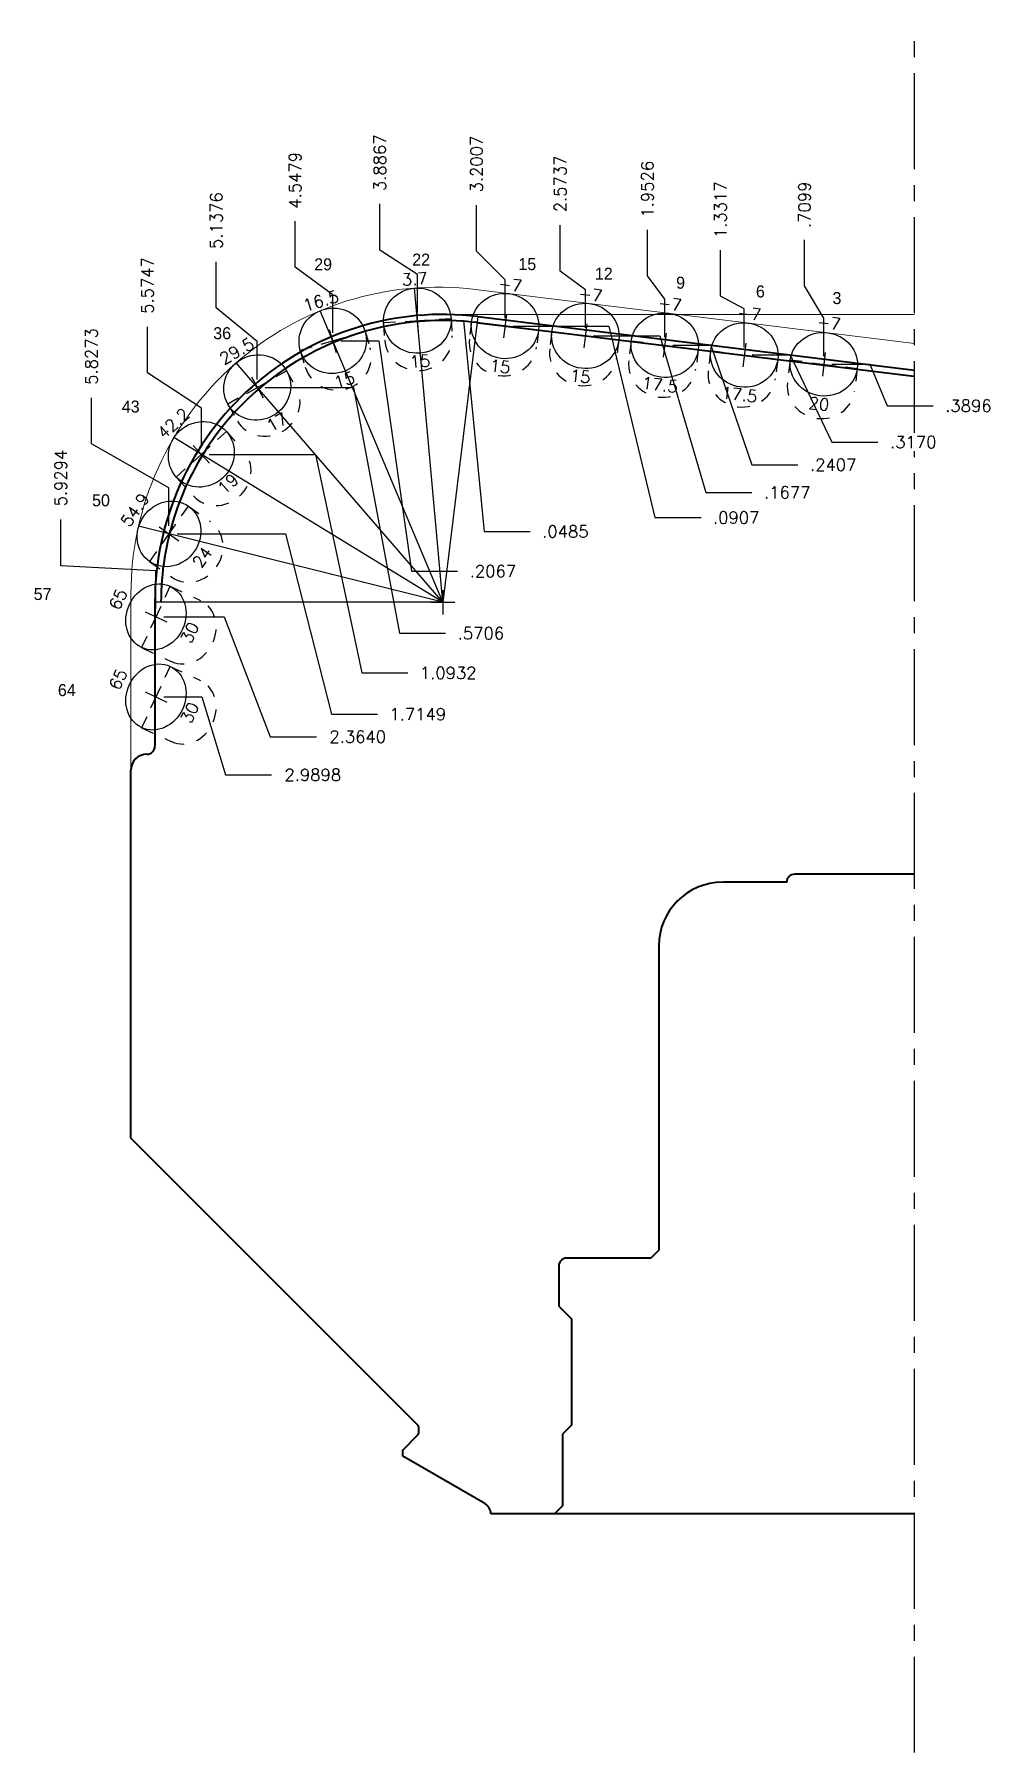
# Model space of a CAD drawing. Extents: x 34 to 204, y 6 to 38.
# Drawn here: x 158.28 to 165.79, y 15.52 to 28.95 of the extents above; entities that cross this region are included whole.
import ezdxf
from ezdxf.enums import TextEntityAlignment as Align

# ---------------------------------------------------------------- set-up
doc = ezdxf.new("R2010")
doc.units = 0
doc.header["$MEASUREMENT"] = 0
doc.header["$PDMODE"] = 35
doc.linetypes.add('CENTER2', pattern=[1.125, 0.75, -0.125, 0.125, -0.125])
doc.linetypes.add('HIDDEN2', pattern=[0.1875, 0.125, -0.0625])
doc.layers.get('0').update_dxf_attribs({"linetype": 'CONTINUOUS'})
doc.layers.get('Defpoints').update_dxf_attribs({"color": 10, "linetype": 'CONTINUOUS'})
for name, color, linetype in [('Blade3', 210, 'CONTINUOUS'), ('CLine', 5, 'CENTER2'), ('TEXT', 3, 'CONTINUOUS')]:
    doc.layers.add(name, color=color, linetype=linetype)
doc.styles.add('RomanS', font='romans')
doc.dimstyles.get("Standard").update_dxf_attribs({"dimtxt": 0.094, "dimasz": 0.18, "dimexe": 0.0625, "dimexo": 0.0625, "dimgap": 0.09, "dimtad": 0, "dimtih": 1, "dimtoh": 1, "dimdec": 4, "dimzin": 4, "dimdsep": 46, "dimtxsty": 'RomanS', "dimcen": 0.09, "dimazin": 1, "dimtfac": 1, "dimtdec": 4, "dimtofl": 0, "dimtmove": 0, "dimatfit": 1, "dimfxl": 1, "dimtfill": 1, "dimtolj": 1, "dimtzin": 0, "dimarcsym": 0})

# ---------------------------------------------------------------- blocks, each defined once
blk = doc.blocks.new('CMark')
at = {"layer": 'CLine'}
for p, q in [((-0.094, 0), (0.094, 0)), ((0, 0.094), (0, -0.094))]:
    blk.add_line(p, q, dxfattribs=at)
blk = doc.blocks.new('1313@15')
for p, q in [((-0.17, 0), (-0.265, 0)), ((0.171, 0), (0.264, 0))]:
    blk.add_line(p, q)
at = {"color": 8, "linetype": 'HIDDEN2', "ltscale": 0.5}
blk.add_line((-0.265, 0), (-0.265, -0.135), dxfattribs=at)
at = {"color": 8, "linetype": 'HIDDEN2', "ltscale": 0.5, "flags": 128}
blk.add_lwpolyline([(0.264, 0), (0.264, -0.135)], dxfattribs=at)
blk.add_ellipse((0, 0), major_axis=(0.264, 0), ratio=0.965926)
at = {"color": 8, "linetype": 'HIDDEN2', "ltscale": 0.5}
blk.add_ellipse((0, -0.135), major_axis=(0.264, 0), ratio=0.965926, start_param=3.141593, end_param=6.283185, dxfattribs=at)
blk.add_blockref('CMark', (0, 0))
at = {"style": 'RomanS'}
blk.add_text('15', height=0.094, dxfattribs=at).set_placement((0, -0.318), align=Align.MIDDLE_CENTER)
blk.add_attdef('ANG', text='', height=0.094, dxfattribs=at).set_placement((0, 0.251), align=Align.BOTTOM_CENTER)
blk = doc.blocks.new('1313@17')
for p, q in [((-0.17, 0), (-0.265, 0)), ((0.171, 0), (0.264, 0))]:
    blk.add_line(p, q)
at = {"color": 8, "linetype": 'HIDDEN2', "ltscale": 0.5}
blk.add_line((-0.265, 0), (-0.265, -0.152), dxfattribs=at)
at = {"color": 8, "linetype": 'HIDDEN2', "ltscale": 0.5, "flags": 128}
blk.add_lwpolyline([(0.264, 0), (0.264, -0.152)], dxfattribs=at)
blk.add_ellipse((0, 0), major_axis=(0.264, 0), ratio=0.956305)
at = {"color": 8, "linetype": 'HIDDEN2', "ltscale": 0.5}
blk.add_ellipse((0, -0.152), major_axis=(0.264, 0), ratio=0.92388, start_param=3.141593, end_param=6.283185, dxfattribs=at)
blk.add_blockref('CMark', (0, 0))
at = {"style": 'RomanS'}
blk.add_text('17', height=0.094, dxfattribs=at).set_placement((0, -0.311), align=Align.MIDDLE_CENTER)
blk.add_attdef('ANG', text='', height=0.094, dxfattribs=at).set_placement((0, 0.251), align=Align.BOTTOM_CENTER)
blk = doc.blocks.new('1313@19')
for p, q in [((-0.17, 0), (-0.265, 0)), ((0.171, 0), (0.264, 0))]:
    blk.add_line(p, q)
at = {"color": 8, "linetype": 'HIDDEN2', "ltscale": 0.5}
blk.add_line((-0.265, 0), (-0.265, -0.199), dxfattribs=at)
at = {"color": 8, "linetype": 'HIDDEN2', "ltscale": 0.5, "flags": 128}
blk.add_lwpolyline([(0.264, 0), (0.264, -0.199)], dxfattribs=at)
blk.add_ellipse((0, 0), major_axis=(0.264, 0), ratio=0.945519)
at = {"color": 8, "linetype": 'HIDDEN2', "ltscale": 0.5}
blk.add_ellipse((0, -0.199), major_axis=(0.264, 0), ratio=0.92388, start_param=3.141593, end_param=6.283185, dxfattribs=at)
blk.add_blockref('CMark', (0, 0))
at = {"style": 'RomanS'}
blk.add_text('19', height=0.094, dxfattribs=at).set_placement((0, -0.311), align=Align.MIDDLE_CENTER)
blk.add_attdef('ANG', text='', height=0.094, dxfattribs=at).set_placement((0, 0.251), align=Align.BOTTOM_CENTER)
blk = doc.blocks.new('1313@24')
for p, q in [((-0.17, 0), (-0.265, 0)), ((0.171, 0), (0.264, 0))]:
    blk.add_line(p, q)
at = {"color": 8, "linetype": 'HIDDEN2', "ltscale": 0.5}
blk.add_line((-0.265, 0), (-0.265, -0.212), dxfattribs=at)
at = {"color": 8, "linetype": 'HIDDEN2', "ltscale": 0.5, "flags": 128}
blk.add_lwpolyline([(0.264, 0), (0.264, -0.212)], dxfattribs=at)
blk.add_ellipse((0, 0), major_axis=(0.264, 0), ratio=0.913535)
at = {"color": 8, "linetype": 'HIDDEN2', "ltscale": 0.5}
blk.add_ellipse((0, -0.212), major_axis=(0.264, 0), ratio=0.913535, start_param=3.141593, end_param=6.283185, dxfattribs=at)
blk.add_blockref('CMark', (0, 0))
at = {"style": 'RomanS'}
blk.add_text('24', height=0.094, dxfattribs=at).set_placement((0, -0.318), align=Align.MIDDLE_CENTER)
blk.add_attdef('ANG', text='', height=0.094, dxfattribs=at).set_placement((0, 0.251), align=Align.BOTTOM_CENTER)
blk = doc.blocks.new('*D337')
at = {"layer": 'Blade3', "color": 0, "lineweight": -2, "transparency": 16777216}
for p, q in [((160.981, 27.26), (160.981, 27.62)), ((161.274, 27.068), (160.981, 27.26)), ((161.274, 26.771), (161.274, 27.068))]:
    blk.add_line(p, q, dxfattribs=at)
at = {"layer": 'Defpoints', "color": 0, "transparency": 16777216}
for p in [(160.981, 27.62), (165.16, 26.757), (161.274, 26.708)]:
    blk.add_point(p, dxfattribs=at)
at = {"layer": 'Blade3', "color": 0, "transparency": 16777216, "insert": (160.981, 27.942), "char_height": 0.094, "attachment_point": 5, "rotation": 90, "style": 'RomanS', "bg_fill": 3, "box_fill_scale": 1.25, "bg_fill_color": 256, "bg_fill_true_color": 13158600, "bg_fill_transparency": 0}
blk.add_mtext('\\A1;3.8867', dxfattribs=at)
blk = doc.blocks.new('*D338')
at = {"layer": 'Blade3', "color": 0, "lineweight": -2, "transparency": 16777216}
for p, q in [((160.318, 27.125), (160.318, 27.485)), ((160.613, 26.91), (160.318, 27.125)), ((160.613, 26.612), (160.613, 26.91))]:
    blk.add_line(p, q, dxfattribs=at)
at = {"layer": 'Defpoints', "color": 0, "transparency": 16777216}
for p in [(160.318, 27.485), (165.16, 26.757), (160.613, 26.55)]:
    blk.add_point(p, dxfattribs=at)
at = {"layer": 'Blade3', "color": 0, "transparency": 16777216, "insert": (160.318, 27.805), "char_height": 0.094, "attachment_point": 5, "rotation": 90, "style": 'RomanS', "bg_fill": 3, "box_fill_scale": 1.25, "bg_fill_color": 256, "bg_fill_true_color": 13158600, "bg_fill_transparency": 0}
blk.add_mtext('\\A1;4.5479', dxfattribs=at)
blk = doc.blocks.new('*D339')
at = {"layer": 'Blade3', "color": 0, "lineweight": -2, "transparency": 16777216}
for p, q in [((159.703, 26.807), (159.703, 27.167)), ((160.023, 26.546), (159.703, 26.807)), ((160.023, 26.249), (160.023, 26.546))]:
    blk.add_line(p, q, dxfattribs=at)
at = {"layer": 'Defpoints', "color": 0, "transparency": 16777216}
for p in [(159.703, 27.167), (165.16, 26.757), (160.023, 26.186)]:
    blk.add_point(p, dxfattribs=at)
at = {"layer": 'Blade3', "color": 0, "transparency": 16777216, "insert": (159.703, 27.49), "char_height": 0.094, "attachment_point": 5, "rotation": 90, "style": 'RomanS', "bg_fill": 3, "box_fill_scale": 1.25, "bg_fill_color": 256, "bg_fill_true_color": 13158600, "bg_fill_transparency": 0}
blk.add_mtext('\\A1;5.1376', dxfattribs=at)
blk = doc.blocks.new('*D340')
at = {"layer": 'Blade3', "color": 0, "lineweight": -2, "transparency": 16777216}
for p, q in [((159.164, 26.3), (159.164, 26.66)), ((159.586, 26.023), (159.164, 26.3)), ((159.586, 25.726), (159.586, 26.023))]:
    blk.add_line(p, q, dxfattribs=at)
at = {"layer": 'Defpoints', "color": 0, "transparency": 16777216}
for p in [(165.16, 26.757), (159.164, 26.66), (159.586, 25.663)]:
    blk.add_point(p, dxfattribs=at)
at = {"layer": 'Blade3', "color": 0, "transparency": 16777216, "insert": (159.164, 26.983), "char_height": 0.094, "attachment_point": 5, "rotation": 90, "style": 'RomanS', "bg_fill": 3, "box_fill_scale": 1.25, "bg_fill_color": 256, "bg_fill_true_color": 13158600, "bg_fill_transparency": 0}
blk.add_mtext('\\A1;5.5747', dxfattribs=at)
blk = doc.blocks.new('*D341')
at = {"layer": 'Blade3', "color": 0, "lineweight": -2, "transparency": 16777216}
for p, q in [((158.727, 25.745), (158.727, 26.105)), ((159.333, 25.402), (158.727, 25.745)), ((159.333, 25.104), (159.333, 25.402))]:
    blk.add_line(p, q, dxfattribs=at)
at = {"layer": 'Defpoints', "color": 0, "transparency": 16777216}
for p in [(165.16, 26.757), (158.727, 26.105), (159.333, 25.042)]:
    blk.add_point(p, dxfattribs=at)
at = {"layer": 'Blade3', "color": 0, "transparency": 16777216, "insert": (158.727, 26.428), "char_height": 0.094, "attachment_point": 5, "rotation": 90, "style": 'RomanS', "bg_fill": 3, "box_fill_scale": 1.25, "bg_fill_color": 256, "bg_fill_true_color": 13158600, "bg_fill_transparency": 0}
blk.add_mtext('\\A1;5.8273', dxfattribs=at)
blk = doc.blocks.new('*D347')
at = {"layer": 'Blade3', "color": 0, "lineweight": -2, "transparency": 16777216}
for p, q in [((161.336, 26.708), (161.634, 26.708)), ((161.634, 26.708), (161.795, 25.06)), ((161.795, 25.06), (162.155, 25.06))]:
    blk.add_line(p, q, dxfattribs=at)
at = {"layer": 'Defpoints', "color": 0, "transparency": 16777216}
for p in [(165.16, 26.757), (161.274, 26.708), (162.155, 25.06)]:
    blk.add_point(p, dxfattribs=at)
at = {"layer": 'Blade3', "color": 0, "transparency": 16777216, "insert": (162.431, 25.06), "char_height": 0.094, "attachment_point": 5, "style": 'RomanS', "bg_fill": 3, "box_fill_scale": 1.25, "bg_fill_color": 256, "bg_fill_true_color": 13158600, "bg_fill_transparency": 0}
blk.add_mtext('\\A1;.0485', dxfattribs=at)
blk = doc.blocks.new('*D348')
at = {"layer": 'Blade3', "color": 0, "lineweight": -2, "transparency": 16777216}
for p, q in [((160.675, 26.55), (160.973, 26.55)), ((160.973, 26.55), (161.229, 24.75)), ((161.229, 24.75), (161.589, 24.75))]:
    blk.add_line(p, q, dxfattribs=at)
at = {"layer": 'Defpoints', "color": 0, "transparency": 16777216}
for p in [(165.16, 26.757), (160.613, 26.55), (161.589, 24.75)]:
    blk.add_point(p, dxfattribs=at)
at = {"layer": 'Blade3', "color": 0, "transparency": 16777216, "insert": (161.865, 24.75), "char_height": 0.094, "attachment_point": 5, "style": 'RomanS', "bg_fill": 3, "box_fill_scale": 1.25, "bg_fill_color": 256, "bg_fill_true_color": 13158600, "bg_fill_transparency": 0}
blk.add_mtext('\\A1;.2067', dxfattribs=at)
blk = doc.blocks.new('*D349')
at = {"layer": 'Blade3', "color": 0, "lineweight": -2, "transparency": 16777216}
for p, q in [((160.085, 26.186), (160.775, 26.186)), ((160.775, 26.186), (161.135, 24.265)), ((161.135, 24.265), (161.495, 24.265))]:
    blk.add_line(p, q, dxfattribs=at)
at = {"layer": 'Defpoints', "color": 0, "transparency": 16777216}
for p in [(165.16, 26.757), (160.023, 26.186), (161.495, 24.265)]:
    blk.add_point(p, dxfattribs=at)
at = {"layer": 'Blade3', "color": 0, "transparency": 16777216, "insert": (161.771, 24.265), "char_height": 0.094, "attachment_point": 5, "style": 'RomanS', "bg_fill": 3, "box_fill_scale": 1.25, "bg_fill_color": 256, "bg_fill_true_color": 13158600, "bg_fill_transparency": 0}
blk.add_mtext('\\A1;.5706', dxfattribs=at)
blk = doc.blocks.new('*D350')
at = {"layer": 'Blade3', "color": 0, "lineweight": -2, "transparency": 16777216}
for p, q in [((159.648, 25.663), (160.479, 25.663)), ((160.479, 25.663), (160.839, 23.955)), ((160.839, 23.955), (161.199, 23.955))]:
    blk.add_line(p, q, dxfattribs=at)
at = {"layer": 'Defpoints', "color": 0, "transparency": 16777216}
for p in [(165.16, 26.757), (159.586, 25.663), (161.199, 23.955)]:
    blk.add_point(p, dxfattribs=at)
at = {"layer": 'Blade3', "color": 0, "transparency": 16777216, "insert": (161.515, 23.955), "char_height": 0.094, "attachment_point": 5, "style": 'RomanS', "bg_fill": 3, "box_fill_scale": 1.25, "bg_fill_color": 256, "bg_fill_true_color": 13158600, "bg_fill_transparency": 0}
blk.add_mtext('\\A1;1.0932', dxfattribs=at)
blk = doc.blocks.new('*D351')
at = {"layer": 'Blade3', "color": 0, "lineweight": -2, "transparency": 16777216}
for p, q in [((159.396, 25.042), (160.243, 25.042)), ((160.243, 25.042), (160.603, 23.632)), ((160.603, 23.632), (160.963, 23.632))]:
    blk.add_line(p, q, dxfattribs=at)
at = {"layer": 'Defpoints', "color": 0, "transparency": 16777216}
for p in [(165.16, 26.757), (159.333, 25.042), (160.963, 23.632)]:
    blk.add_point(p, dxfattribs=at)
at = {"layer": 'Blade3', "color": 0, "transparency": 16777216, "insert": (161.277, 23.632), "char_height": 0.094, "attachment_point": 5, "style": 'RomanS', "bg_fill": 3, "box_fill_scale": 1.25, "bg_fill_color": 256, "bg_fill_true_color": 13158600, "bg_fill_transparency": 0}
blk.add_mtext('\\A1;1.7149', dxfattribs=at)
blk = doc.blocks.new('1313@30')
for p, q in [((-0.17, 0), (-0.265, 0)), ((0.171, 0), (0.264, 0))]:
    blk.add_line(p, q)
at = {"color": 8, "linetype": 'HIDDEN2', "ltscale": 0.5}
blk.add_line((-0.265, 0), (-0.265, -0.26), dxfattribs=at)
at = {"color": 8, "linetype": 'HIDDEN2', "ltscale": 0.5, "flags": 128}
blk.add_lwpolyline([(0.264, 0), (0.264, -0.26)], dxfattribs=at)
blk.add_ellipse((0, 0), major_axis=(0.264, 0), ratio=0.866025)
at = {"color": 8, "linetype": 'HIDDEN2', "ltscale": 0.5}
blk.add_ellipse((0, -0.26), major_axis=(0.264, 0), ratio=0.866025, start_param=3.141593, end_param=6.283185, dxfattribs=at)
blk.add_blockref('CMark', (0, 0))
at = {"style": 'RomanS'}
blk.add_text('30', height=0.094, dxfattribs=at).set_placement((0, -0.292), align=Align.MIDDLE_CENTER)
blk.add_attdef('ANG', text='', height=0.094, dxfattribs=at).set_placement((0, 0.251), align=Align.BOTTOM_CENTER)
blk = doc.blocks.new('*D447')
at = {"layer": 'Blade3', "color": 0, "lineweight": -2, "transparency": 16777216}
for p, q in [((158.487, 24.793), (158.487, 25.153)), ((159.231, 24.753), (158.487, 24.793)), ((159.231, 24.455), (159.231, 24.753))]:
    blk.add_line(p, q, dxfattribs=at)
at = {"layer": 'Defpoints', "color": 0, "transparency": 16777216}
for p in [(165.16, 26.757), (158.487, 25.153), (159.231, 24.393)]:
    blk.add_point(p, dxfattribs=at)
at = {"layer": 'Blade3', "color": 0, "transparency": 16777216, "insert": (158.487, 25.478), "char_height": 0.094, "attachment_point": 5, "rotation": 90, "style": 'RomanS', "bg_fill": 3, "box_fill_scale": 1.25, "bg_fill_color": 256, "bg_fill_true_color": 13158600, "bg_fill_transparency": 0}
blk.add_mtext('\\A1;5.9294', dxfattribs=at)
blk = doc.blocks.new('*D448')
at = {"layer": 'Blade3', "color": 0, "lineweight": -2, "transparency": 16777216}
for p, q in [((159.294, 24.393), (159.765, 24.393)), ((159.765, 24.393), (160.125, 23.456)), ((160.125, 23.456), (160.485, 23.456))]:
    blk.add_line(p, q, dxfattribs=at)
at = {"layer": 'Defpoints', "color": 0, "transparency": 16777216}
for p in [(165.16, 26.757), (159.231, 24.393), (160.485, 23.456)]:
    blk.add_point(p, dxfattribs=at)
at = {"layer": 'Blade3', "color": 0, "transparency": 16777216, "insert": (160.808, 23.456), "char_height": 0.094, "attachment_point": 5, "style": 'RomanS', "bg_fill": 3, "box_fill_scale": 1.25, "bg_fill_color": 256, "bg_fill_true_color": 13158600, "bg_fill_transparency": 0}
blk.add_mtext('\\A1;2.3640', dxfattribs=at)
blk = doc.blocks.new('*D449')
at = {"layer": 'Blade3', "color": 0, "lineweight": -2, "transparency": 16777216}
for p, q in [((159.294, 23.767), (159.591, 23.767)), ((159.591, 23.767), (159.774, 23.158)), ((159.774, 23.158), (160.134, 23.158))]:
    blk.add_line(p, q, dxfattribs=at)
at = {"layer": 'Defpoints', "color": 0, "transparency": 16777216}
for p in [(165.16, 26.757), (159.231, 23.767), (160.134, 23.158)]:
    blk.add_point(p, dxfattribs=at)
at = {"layer": 'Blade3', "color": 0, "transparency": 16777216, "insert": (160.457, 23.158), "char_height": 0.094, "attachment_point": 5, "style": 'RomanS', "bg_fill": 3, "box_fill_scale": 1.25, "bg_fill_color": 256, "bg_fill_true_color": 13158600, "bg_fill_transparency": 0}
blk.add_mtext('\\A1;2.9898', dxfattribs=at)
blk = doc.blocks.new('1313@20')
for p, q in [((-0.17, 0), (-0.265, 0)), ((0.171, 0), (0.264, 0))]:
    blk.add_line(p, q)
at = {"color": 8, "linetype": 'HIDDEN2', "ltscale": 0.5}
blk.add_line((-0.265, 0), (-0.265, -0.178), dxfattribs=at)
at = {"color": 8, "linetype": 'HIDDEN2', "ltscale": 0.5, "flags": 128}
blk.add_lwpolyline([(0.264, 0), (0.264, -0.178)], dxfattribs=at)
blk.add_ellipse((0, 0), major_axis=(0.264, 0), ratio=0.939693)
at = {"color": 8, "linetype": 'HIDDEN2', "ltscale": 0.5}
blk.add_ellipse((0, -0.178), major_axis=(0.264, 0), ratio=0.939693, start_param=3.141593, end_param=6.283185, dxfattribs=at)
blk.add_blockref('CMark', (0, 0))
at = {"style": 'RomanS'}
blk.add_text('20', height=0.094, dxfattribs=at).set_placement((0, -0.311), align=Align.MIDDLE_CENTER)
blk.add_attdef('ANG', text='', height=0.094, dxfattribs=at).set_placement((0, 0.251), align=Align.BOTTOM_CENTER)
blk = doc.blocks.new('*D559')
at = {"layer": 'Blade3', "color": 0, "lineweight": -2, "transparency": 16777216}
for p, q in [((164.3, 26.981), (164.3, 27.341)), ((164.451, 26.727), (164.3, 26.981)), ((164.451, 26.43), (164.451, 26.727))]:
    blk.add_line(p, q, dxfattribs=at)
at = {"layer": 'Defpoints', "color": 0, "transparency": 16777216}
for p in [(164.3, 27.341), (165.16, 26.757), (164.451, 26.367)]:
    blk.add_point(p, dxfattribs=at)
at = {"layer": 'Blade3', "color": 0, "transparency": 16777216, "insert": (164.3, 27.614), "char_height": 0.094, "attachment_point": 5, "rotation": 90, "style": 'RomanS', "bg_fill": 3, "box_fill_scale": 1.25, "bg_fill_color": 256, "bg_fill_true_color": 13158600, "bg_fill_transparency": 0}
blk.add_mtext('\\A1;.7099', dxfattribs=at)
blk = doc.blocks.new('*D560')
at = {"layer": 'Blade3', "color": 0, "lineweight": -2, "transparency": 16777216}
for p, q in [((164.513, 26.367), (164.811, 26.367)), ((164.811, 26.367), (164.945, 26.043)), ((164.945, 26.043), (165.305, 26.043))]:
    blk.add_line(p, q, dxfattribs=at)
at = {"layer": 'Defpoints', "color": 0, "transparency": 16777216}
for p in [(165.16, 26.757), (164.451, 26.367), (165.305, 26.043)]:
    blk.add_point(p, dxfattribs=at)
at = {"layer": 'Blade3', "color": 0, "transparency": 16777216, "insert": (165.581, 26.043), "char_height": 0.094, "attachment_point": 5, "style": 'RomanS', "bg_fill": 3, "box_fill_scale": 1.25, "bg_fill_color": 256, "bg_fill_true_color": 13158600, "bg_fill_transparency": 0}
blk.add_mtext('\\A1;.3896', dxfattribs=at)
blk = doc.blocks.new('1313@17.5')
for p, q in [((-0.17, 0), (-0.265, 0)), ((0.171, 0), (0.264, 0))]:
    blk.add_line(p, q)
at = {"color": 8, "linetype": 'HIDDEN2', "ltscale": 0.5}
blk.add_line((-0.265, 0), (-0.265, -0.178), dxfattribs=at)
at = {"color": 8, "linetype": 'HIDDEN2', "ltscale": 0.5, "flags": 128}
blk.add_lwpolyline([(0.264, 0), (0.264, -0.178)], dxfattribs=at)
blk.add_ellipse((0, 0), major_axis=(0.264, 0), ratio=0.953717)
at = {"color": 8, "linetype": 'HIDDEN2', "ltscale": 0.5}
blk.add_ellipse((0, -0.156), major_axis=(0.264, 0), ratio=0.953717, start_param=3.141593, end_param=6.283185, dxfattribs=at)
blk.add_blockref('CMark', (0, 0))
at = {"style": 'RomanS'}
blk.add_text('17.5', height=0.094, dxfattribs=at).set_placement((0, -0.311), align=Align.MIDDLE_CENTER)
blk.add_attdef('ANG', text='', height=0.094, dxfattribs=at).set_placement((0, 0.251), align=Align.BOTTOM_CENTER)
blk = doc.blocks.new('*D561')
at = {"layer": 'Blade3', "color": 0, "lineweight": -2, "transparency": 16777216}
for p, q in [((163.643, 26.899), (163.643, 27.259)), ((163.829, 26.8), (163.643, 26.899)), ((163.829, 26.502), (163.829, 26.8))]:
    blk.add_line(p, q, dxfattribs=at)
at = {"layer": 'Defpoints', "color": 0, "transparency": 16777216}
for p in [(163.643, 27.259), (165.16, 26.757), (163.829, 26.44)]:
    blk.add_point(p, dxfattribs=at)
at = {"layer": 'Blade3', "color": 0, "transparency": 16777216, "insert": (163.643, 27.575), "char_height": 0.094, "attachment_point": 5, "rotation": 90, "style": 'RomanS', "bg_fill": 3, "box_fill_scale": 1.25, "bg_fill_color": 256, "bg_fill_true_color": 13158600, "bg_fill_transparency": 0}
blk.add_mtext('\\A1;1.3317', dxfattribs=at)
blk = doc.blocks.new('*D562')
at = {"layer": 'Blade3', "color": 0, "lineweight": -2, "transparency": 16777216}
for p, q in [((163.891, 26.44), (164.189, 26.44)), ((164.189, 26.44), (164.514, 25.759)), ((164.514, 25.759), (164.874, 25.759))]:
    blk.add_line(p, q, dxfattribs=at)
at = {"layer": 'Defpoints', "color": 0, "transparency": 16777216}
for p in [(165.16, 26.757), (163.829, 26.44), (164.874, 25.759)]:
    blk.add_point(p, dxfattribs=at)
at = {"layer": 'Blade3', "color": 0, "transparency": 16777216, "insert": (165.15, 25.759), "char_height": 0.094, "attachment_point": 5, "style": 'RomanS', "bg_fill": 3, "box_fill_scale": 1.25, "bg_fill_color": 256, "bg_fill_true_color": 13158600, "bg_fill_transparency": 0}
blk.add_mtext('\\A1;.3170', dxfattribs=at)
blk = doc.blocks.new('*D563')
at = {"layer": 'Blade3', "color": 0, "lineweight": -2, "transparency": 16777216}
for p, q in [((163.072, 27.059), (163.072, 27.419)), ((163.208, 26.876), (163.072, 27.059)), ((163.208, 26.578), (163.208, 26.876))]:
    blk.add_line(p, q, dxfattribs=at)
at = {"layer": 'Defpoints', "color": 0, "transparency": 16777216}
for p in [(163.072, 27.419), (165.16, 26.757), (163.208, 26.516)]:
    blk.add_point(p, dxfattribs=at)
at = {"layer": 'Blade3', "color": 0, "transparency": 16777216, "insert": (163.072, 27.735), "char_height": 0.094, "attachment_point": 5, "rotation": 90, "style": 'RomanS', "bg_fill": 3, "box_fill_scale": 1.25, "bg_fill_color": 256, "bg_fill_true_color": 13158600, "bg_fill_transparency": 0}
blk.add_mtext('\\A1;1.9526', dxfattribs=at)
blk = doc.blocks.new('*D564')
at = {"layer": 'Blade3', "color": 0, "lineweight": -2, "transparency": 16777216}
for p, q in [((163.27, 26.516), (163.568, 26.516)), ((163.568, 26.516), (163.888, 25.582)), ((163.888, 25.582), (164.248, 25.582))]:
    blk.add_line(p, q, dxfattribs=at)
at = {"layer": 'Defpoints', "color": 0, "transparency": 16777216}
for p in [(165.16, 26.757), (163.208, 26.516), (164.248, 25.582)]:
    blk.add_point(p, dxfattribs=at)
at = {"layer": 'Blade3', "color": 0, "transparency": 16777216, "insert": (164.524, 25.582), "char_height": 0.094, "attachment_point": 5, "style": 'RomanS', "bg_fill": 3, "box_fill_scale": 1.25, "bg_fill_color": 256, "bg_fill_true_color": 13158600, "bg_fill_transparency": 0}
blk.add_mtext('\\A1;.2407', dxfattribs=at)
blk = doc.blocks.new('*D565')
at = {"layer": 'Blade3', "color": 0, "lineweight": -2, "transparency": 16777216}
for p, q in [((162.391, 27.094), (162.391, 27.454)), ((162.587, 26.949), (162.391, 27.094)), ((162.587, 26.651), (162.587, 26.949))]:
    blk.add_line(p, q, dxfattribs=at)
at = {"layer": 'Defpoints', "color": 0, "transparency": 16777216}
for p in [(162.391, 27.454), (165.16, 26.757), (162.587, 26.589)]:
    blk.add_point(p, dxfattribs=at)
at = {"layer": 'Blade3', "color": 0, "transparency": 16777216, "insert": (162.391, 27.777), "char_height": 0.094, "attachment_point": 5, "rotation": 90, "style": 'RomanS', "bg_fill": 3, "box_fill_scale": 1.25, "bg_fill_color": 256, "bg_fill_true_color": 13158600, "bg_fill_transparency": 0}
blk.add_mtext('\\A1;2.5737', dxfattribs=at)
blk = doc.blocks.new('*D566')
at = {"layer": 'Blade3', "color": 0, "lineweight": -2, "transparency": 16777216}
for p, q in [((162.649, 26.589), (163.169, 26.589)), ((163.169, 26.589), (163.529, 25.366)), ((163.529, 25.366), (163.889, 25.366))]:
    blk.add_line(p, q, dxfattribs=at)
at = {"layer": 'Defpoints', "color": 0, "transparency": 16777216}
for p in [(165.16, 26.757), (162.587, 26.589), (163.889, 25.366)]:
    blk.add_point(p, dxfattribs=at)
at = {"layer": 'Blade3', "color": 0, "transparency": 16777216, "insert": (164.165, 25.366), "char_height": 0.094, "attachment_point": 5, "style": 'RomanS', "bg_fill": 3, "box_fill_scale": 1.25, "bg_fill_color": 256, "bg_fill_true_color": 13158600, "bg_fill_transparency": 0}
blk.add_mtext('\\A1;.1677', dxfattribs=at)
blk = doc.blocks.new('*D567')
at = {"layer": 'Blade3', "color": 0, "lineweight": -2, "transparency": 16777216}
for p, q in [((161.737, 27.25), (161.737, 27.61)), ((161.96, 27.026), (161.737, 27.25)), ((161.96, 26.728), (161.96, 27.026))]:
    blk.add_line(p, q, dxfattribs=at)
at = {"layer": 'Defpoints', "color": 0, "transparency": 16777216}
for p in [(161.737, 27.61), (165.16, 26.757), (161.96, 26.666)]:
    blk.add_point(p, dxfattribs=at)
at = {"layer": 'Blade3', "color": 0, "transparency": 16777216, "insert": (161.737, 27.932), "char_height": 0.094, "attachment_point": 5, "rotation": 90, "style": 'RomanS', "bg_fill": 3, "box_fill_scale": 1.25, "bg_fill_color": 256, "bg_fill_true_color": 13158600, "bg_fill_transparency": 0}
blk.add_mtext('\\A1;3.2007', dxfattribs=at)
blk = doc.blocks.new('*D568')
at = {"layer": 'Blade3', "color": 0, "lineweight": -2, "transparency": 16777216}
for p, q in [((162.022, 26.666), (162.771, 26.666)), ((162.771, 26.666), (163.131, 25.169)), ((163.131, 25.169), (163.491, 25.169))]:
    blk.add_line(p, q, dxfattribs=at)
at = {"layer": 'Defpoints', "color": 0, "transparency": 16777216}
for p in [(165.16, 26.757), (161.96, 26.666), (163.491, 25.169)]:
    blk.add_point(p, dxfattribs=at)
at = {"layer": 'Blade3', "color": 0, "transparency": 16777216, "insert": (163.766, 25.169), "char_height": 0.094, "attachment_point": 5, "style": 'RomanS', "bg_fill": 3, "box_fill_scale": 1.25, "bg_fill_color": 256, "bg_fill_true_color": 13158600, "bg_fill_transparency": 0}
blk.add_mtext('\\A1;.0907', dxfattribs=at)

msp = doc.modelspace()

# ---------------------------------------------------------------- linework, layer by layer
at = {"lineweight": 18}
msp.add_line((165.16049, 26.75668), (161.47299, 26.75668), dxfattribs=at)
at = {"lineweight": 25}
for p, q in [((161.7472, 26.7399), (161.47299, 24.50668)), ((161.47299, 24.50668), (159.22299, 24.50668))]:
    msp.add_line(p, q, dxfattribs=at)
at = {"lineweight": 40}
for p, q in [((161.7472, 26.7399), (165.16049, 26.3208)), ((161.74141, 26.69276), (161.75009, 26.69169)), ((161.74141, 26.69276), (165.1547, 26.27366)), ((161.75009, 26.69169), (162.38017, 26.61433)), ((159.22299, 24.50668), (159.22299, 23.38168)), ((159.03549, 20.31918), (159.03549, 23.19418)), ((164.16049, 22.31918), (163.66049, 22.31918)), ((165.16049, 22.38168), (164.22299, 22.38168)), ((163.16049, 21.81918), (163.16049, 19.44418)), ((161.27634, 18.07833), (159.03549, 20.31918)), ((163.09799, 19.38168), (162.44174, 19.38168)), ((163.16049, 19.44418), (163.09799, 19.38168)), ((162.37924, 19.31918), (162.37924, 19.00668)), ((162.37924, 19.00668), (162.47814, 18.90778)), ((162.47814, 18.90778), (162.47814, 18.07683)), ((161.16049, 17.88168), (161.27634, 17.99752)), ((161.28549, 18.01962), (161.28549, 18.05623)), ((162.47814, 18.07683), (162.40799, 18.00668)), ((162.40799, 18.00668), (162.40799, 17.44418)), ((161.16049, 17.83273), (161.16049, 17.88168)), ((161.80112, 17.46287), (161.16049, 17.83273)), ((162.34549, 17.38168), (161.84799, 17.38168)), ((162.40799, 17.44418), (162.34549, 17.38168)), ((165.16049, 17.38168), (162.34549, 17.38168))]:
    msp.add_line(p, q, dxfattribs=at)
at = {"lineweight": 30}
for p, q in [((161.42599, 24.50668), (161.51999, 24.50668)), ((161.47299, 24.55368), (161.47299, 24.45968))]:
    msp.add_line(p, q, dxfattribs=at)
at = {"lineweight": 18, "flags": 128}
msp.add_lwpolyline([(159.03549, 22.8398), (159.03549, 24.5697, -0.45046715), (161.72798, 26.95181), (165.16049, 26.53035)], format="xyb", dxfattribs=at)
at = {"lineweight": 40}
for centre, radius, start, end in [((161.47299, 24.50668), 2.25, 83, 180), ((161.47299, 24.50668), 2.2025, 100.039898, 117.953575), ((161.47299, 24.50668), 2.2025, 83, 100.039898), ((161.47299, 24.50668), 2.2025, 117.953575, 135.949889), ((161.47299, 24.50668), 2.2025, 135.949889, 153.510256), ((161.47299, 24.50668), 2.2025, 153.510256, 170.938148), ((161.47299, 24.50668), 2.2025, 170.938148, 180), ((159.16049, 23.38168), 0.0625, 270, 360), ((159.16049, 23.19418), 0.125, 90, 180), ((163.66049, 21.81918), 0.5, 90, 180), ((164.22299, 22.31918), 0.0625, 90, 180), ((162.44174, 19.31918), 0.0625, 90, 180), ((161.25424, 18.05623), 0.03125, 0, 45), ((161.25424, 18.01962), 0.03125, 315, 0), ((161.75424, 17.38168), 0.09375, 0, 60)]:
    msp.add_arc(centre, radius, start, end, dxfattribs=at)
at = {"layer": 'Blade3'}
for q in [(161.25073, 26.96258), (160.51341, 26.7855), (159.85736, 26.37787), (159.37168, 25.79472), (159.09512, 25.10136)]:
    msp.add_line((161.47299, 24.50668), q, dxfattribs=at)
at = {"layer": 'CLine'}
msp.add_line((165.16049, 15.51651), (165.16049, 28.94554), dxfattribs=at)

# ---------------------------------------------------------------- block references
at = {"layer": 'Blade3'}
for name, p, rotation, values in [('1313@15', (161.27375, 26.70813), 3.700000000000001, {'ANG': '3.7'}), ('1313@15', (160.6126, 26.54994), 16.5, {'ANG': '16.5'}), ('1313@17', (160.02293, 26.18611), 29.5, {'ANG': '29.5'}), ('1313@19', (159.58579, 25.66347), 42.2, {'ANG': '42.2'}), ('1313@24', (159.33321, 25.04182), 54.9, {'ANG': '54.9'})]:
    msp.add_blockref(name, p, dxfattribs=dict(at, rotation=rotation)).add_auto_attribs(values)
at = {"layer": 'TEXT'}
msp.add_blockref('CMark', (161.47299, 24.50668), dxfattribs=at)

# ---------------------------------------------------------------- texts
at = {"layer": 'Blade3'}
msp.add_text('64', height=0.09375, dxfattribs=at).set_placement((158.46497, 23.77396))

# ---------------------------------------------------------------- next in the draw order: dimensions: what is measured, and where the dimension line sits
dim = msp.add_ordinate_dim(feature_location=(161.27375, 26.70813), offset=(-0.29292, 0.91141), dtype=1, origin=(165.16049, 26.75668), dimstyle='Standard', dxfattribs=at)
dim.commit()
dim.dimension.update_dxf_attribs({"geometry": '*D337', "text_midpoint": (160.98084, 27.9423)})

# ---------------------------------------------------------------- next in the draw order: dimensions: what is measured, and where the dimension line sits
dim = msp.add_ordinate_dim(feature_location=(160.6126, 26.54994), offset=(-0.295, 0.93488), dtype=1, origin=(165.16049, 26.75668), dimstyle='Standard', dxfattribs=at)
dim.commit()
dim.dimension.update_dxf_attribs({"geometry": '*D338', "text_midpoint": (160.31759, 27.80534)})

# ---------------------------------------------------------------- next in the draw order: dimensions: what is measured, and where the dimension line sits
dim = msp.add_ordinate_dim(feature_location=(160.02293, 26.18611), offset=(-0.32006, 0.98078), dtype=1, origin=(165.16049, 26.75668), dimstyle='Standard', dxfattribs=at)
dim.commit()
dim.dimension.update_dxf_attribs({"geometry": '*D339', "text_midpoint": (159.70288, 27.48964)})

# ---------------------------------------------------------------- next in the draw order: dimensions: what is measured, and where the dimension line sits
dim = msp.add_ordinate_dim(feature_location=(159.58579, 25.66347), offset=(-0.42214, 0.99687), dtype=1, origin=(165.16049, 26.75668), dimstyle='Standard', dxfattribs=at)
dim.commit()
dim.dimension.update_dxf_attribs({"geometry": '*D340', "text_midpoint": (159.16365, 26.9831)})

# ---------------------------------------------------------------- next in the draw order: texts
for s, p in [('29', (160.46791, 27.10121)), ('22', (161.23413, 27.13805)), ('15', (162.06356, 27.10337)), ('12', (162.66137, 27.02803)), ('9', (163.29656, 26.95787)), ('6', (163.92005, 26.88938)), ('3', (164.51846, 26.8376))]:
    msp.add_text(s, height=0.09375, dxfattribs=at).set_placement(p)

# ---------------------------------------------------------------- next in the draw order: dimensions: what is measured, and where the dimension line sits
dim = msp.add_ordinate_dim(feature_location=(159.33321, 25.04182), offset=(-0.60633, 1.06348), dtype=1, origin=(165.16049, 26.75668), dimstyle='Standard', dxfattribs=at)
dim.commit()
dim.dimension.update_dxf_attribs({"geometry": '*D341', "text_midpoint": (158.72688, 26.42806)})

# ---------------------------------------------------------------- next in the draw order: dimensions: what is measured, and where the dimension line sits
dim = msp.add_ordinate_dim(feature_location=(161.273754, 26.708127), offset=(0.881647, -1.64851), dtype=0, origin=(165.160492, 26.756676), dimstyle='Standard', dxfattribs=at)
dim.commit()
dim.dimension.update_dxf_attribs({"geometry": '*D347', "text_midpoint": (162.431163, 25.059617)})

# ---------------------------------------------------------------- next in the draw order: dimensions: what is measured, and where the dimension line sits
dim = msp.add_ordinate_dim(feature_location=(160.6126, 26.54994), offset=(0.9768, -1.80008), dtype=0, origin=(165.16049, 26.75668), dimstyle='Standard', dxfattribs=at)
dim.commit()
dim.dimension.update_dxf_attribs({"geometry": '*D348', "text_midpoint": (161.86516, 24.74986)})

# ---------------------------------------------------------------- next in the draw order: dimensions: what is measured, and where the dimension line sits
dim = msp.add_ordinate_dim(feature_location=(160.02293, 26.18611), offset=(1.47213, -1.92108), dtype=0, origin=(165.16049, 26.75668), dimstyle='Standard', dxfattribs=at)
dim.commit()
dim.dimension.update_dxf_attribs({"geometry": '*D349', "text_midpoint": (161.77082, 24.26503)})

# ---------------------------------------------------------------- next in the draw order: dimensions: what is measured, and where the dimension line sits
dim = msp.add_ordinate_dim(feature_location=(159.58579, 25.66347), offset=(1.61279, -1.70819), dtype=0, origin=(165.16049, 26.75668), dimstyle='Standard', dxfattribs=at)
dim.commit()
dim.dimension.update_dxf_attribs({"geometry": '*D350', "text_midpoint": (161.51463, 23.95528)})

# ---------------------------------------------------------------- next in the draw order: dimensions: what is measured, and where the dimension line sits
dim = msp.add_ordinate_dim(feature_location=(159.33321, 25.04182), offset=(1.62954, -1.40976), dtype=0, origin=(165.16049, 26.75668), dimstyle='Standard', dxfattribs=at)
dim.commit()
dim.dimension.update_dxf_attribs({"geometry": '*D351', "text_midpoint": (161.27656, 23.63206)})

# ---------------------------------------------------------------- next in the draw order: block references
at = {"layer": 'Blade3', "rotation": 65}
for p in [(159.23109, 24.3927), (159.23109, 23.76691)]:
    msp.add_blockref('1313@30', p, dxfattribs=at).add_auto_attribs({'ANG': '65'})

# ---------------------------------------------------------------- next in the draw order: dimensions: what is measured, and where the dimension line sits
at = {"layer": 'Blade3'}
dim = msp.add_ordinate_dim(feature_location=(159.23109, 24.3927), offset=(-0.74408, 0.76005), dtype=1, origin=(165.16049, 26.75668), dimstyle='Standard', dxfattribs=at)
dim.commit()
dim.dimension.update_dxf_attribs({"geometry": '*D447', "text_midpoint": (158.48702, 25.47774)})

# ---------------------------------------------------------------- next in the draw order: texts
for s, p in [('43', (158.96412, 25.98967)), ('50', (158.73196, 25.25718)), ('57', (158.27593, 24.52469))]:
    msp.add_text(s, height=0.09375, dxfattribs=at).set_placement(p)

# ---------------------------------------------------------------- next in the draw order: dimensions: what is measured, and where the dimension line sits
dim = msp.add_ordinate_dim(feature_location=(159.23109, 24.3927), offset=(1.25412, -0.93653), dtype=0, origin=(165.16049, 26.75668), dimstyle='Standard', dxfattribs=at)
dim.commit()
dim.dimension.update_dxf_attribs({"geometry": '*D448', "text_midpoint": (160.80797, 23.45617)})

# ---------------------------------------------------------------- next in the draw order: dimensions: what is measured, and where the dimension line sits
dim = msp.add_ordinate_dim(feature_location=(159.23109, 23.76691), offset=(0.90268, -0.60927), dtype=0, origin=(165.16049, 26.75668), dimstyle='Standard', dxfattribs=at)
dim.commit()
dim.dimension.update_dxf_attribs({"geometry": '*D449', "text_midpoint": (160.45653, 23.15764)})

# ---------------------------------------------------------------- next in the draw order: block references
at = {"layer": 'Blade3', "rotation": 353}
for name, p in [('1313@15', (162.58684, 26.58895)), ('1313@17.5', (163.20791, 26.51595)), ('1313@17.5', (163.82884, 26.43971)), ('1313@20', (164.45058, 26.3671))]:
    msp.add_blockref(name, p, dxfattribs=at).add_auto_attribs({'ANG': '-7'})

# ---------------------------------------------------------------- next in the draw order: texts
at = {"layer": 'Blade3'}
msp.add_text('36', height=0.09375, dxfattribs=at).set_placement((159.67884, 26.56307))

# ---------------------------------------------------------------- next in the draw order: dimensions: what is measured, and where the dimension line sits
dim = msp.add_ordinate_dim(feature_location=(164.45058, 26.3671), offset=(-0.15092, 0.97375), dtype=1, origin=(165.16049, 26.75668), dimstyle='Standard', dxfattribs=at)
dim.commit()
dim.dimension.update_dxf_attribs({"geometry": '*D559', "text_midpoint": (164.29967, 27.61437)})

# ---------------------------------------------------------------- next in the draw order: dimensions: what is measured, and where the dimension line sits
dim = msp.add_ordinate_dim(feature_location=(164.45058, 26.3671), offset=(0.85455, -0.32376), dtype=0, origin=(165.16049, 26.75668), dimstyle='Standard', dxfattribs=at)
dim.commit()
dim.dimension.update_dxf_attribs({"geometry": '*D560', "text_midpoint": (165.58089, 26.04335)})

# ---------------------------------------------------------------- next in the draw order: dimensions: what is measured, and where the dimension line sits
dim = msp.add_ordinate_dim(feature_location=(163.8288418, 26.4397065), offset=(-0.18607, 0.8193269), dtype=1, origin=(165.160492, 26.7566756), dimstyle='Standard', dxfattribs=at)
dim.commit()
dim.dimension.update_dxf_attribs({"geometry": '*D561', "text_midpoint": (163.6427719, 27.575081)})

# ---------------------------------------------------------------- next in the draw order: dimensions: what is measured, and where the dimension line sits
dim = msp.add_ordinate_dim(feature_location=(163.82884, 26.43971), offset=(1.04531, -0.68051), dtype=0, origin=(165.16049, 26.75668), dimstyle='Standard', dxfattribs=at)
dim.commit()
dim.dimension.update_dxf_attribs({"geometry": '*D562', "text_midpoint": (165.14992, 25.7592)})

# ---------------------------------------------------------------- next in the draw order: dimensions: what is measured, and where the dimension line sits
dim = msp.add_ordinate_dim(feature_location=(163.20791, 26.51595), offset=(-0.13606, 0.90303), dtype=1, origin=(165.16049, 26.75668), dimstyle='Standard', dxfattribs=at)
dim.commit()
dim.dimension.update_dxf_attribs({"geometry": '*D563', "text_midpoint": (163.07184, 27.73502)})

# ---------------------------------------------------------------- next in the draw order: dimensions: what is measured, and where the dimension line sits
dim = msp.add_ordinate_dim(feature_location=(163.20791, 26.51595), offset=(1.0402, -0.93405), dtype=0, origin=(165.16049, 26.75668), dimstyle='Standard', dxfattribs=at)
dim.commit()
dim.dimension.update_dxf_attribs({"geometry": '*D564', "text_midpoint": (164.52387, 25.5819)})

# ---------------------------------------------------------------- next in the draw order: dimensions: what is measured, and where the dimension line sits
dim = msp.add_ordinate_dim(feature_location=(162.586836, 26.588953), offset=(-0.196209, 0.865535), dtype=1, origin=(165.160492, 26.756676), dimstyle='Standard', dxfattribs=at)
dim.commit()
dim.dimension.update_dxf_attribs({"geometry": '*D565', "text_midpoint": (162.390627, 27.777249)})

# ---------------------------------------------------------------- next in the draw order: block references
at = {"layer": 'Blade3', "rotation": 353}
msp.add_blockref('1313@15', (161.95979, 26.66594), dxfattribs=at).add_auto_attribs({'ANG': '-7'})

# ---------------------------------------------------------------- next in the draw order: dimensions: what is measured, and where the dimension line sits
at = {"layer": 'Blade3'}
dim = msp.add_ordinate_dim(feature_location=(162.58684, 26.58895), offset=(1.3024, -1.22314), dtype=0, origin=(165.16049, 26.75668), dimstyle='Standard', dxfattribs=at)
dim.commit()
dim.dimension.update_dxf_attribs({"geometry": '*D566', "text_midpoint": (164.165, 25.36581)})

# ---------------------------------------------------------------- next in the draw order: dimensions: what is measured, and where the dimension line sits
dim = msp.add_ordinate_dim(feature_location=(161.95979, 26.66594), offset=(-0.22265, 0.94373), dtype=1, origin=(165.16049, 26.75668), dimstyle='Standard', dxfattribs=at)
dim.commit()
dim.dimension.update_dxf_attribs({"geometry": '*D567', "text_midpoint": (161.73713, 27.93244)})

# ---------------------------------------------------------------- next in the draw order: dimensions: what is measured, and where the dimension line sits
dim = msp.add_ordinate_dim(feature_location=(161.95979, 26.66594), offset=(1.53087, -1.49649), dtype=0, origin=(165.16049, 26.75668), dimstyle='Standard', dxfattribs=at)
dim.commit()
dim.dimension.update_dxf_attribs({"geometry": '*D568', "text_midpoint": (163.76642, 25.16946)})

doc.saveas('drawing.dxf')
